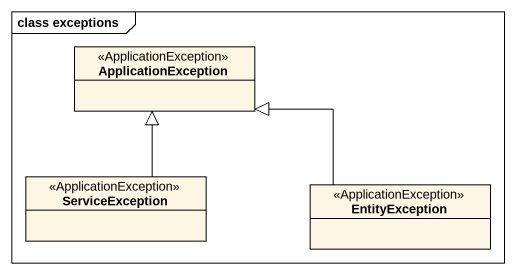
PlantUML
@startuml
mainframe class exceptions
hide circle
hide empty members
class ApplicationException <<ApplicationException>>
class ServiceException <<ApplicationException>>
class EntityException <<ApplicationException>>
ServiceException -up-|> ApplicationException
EntityException -left-|> ApplicationException
@enduml
